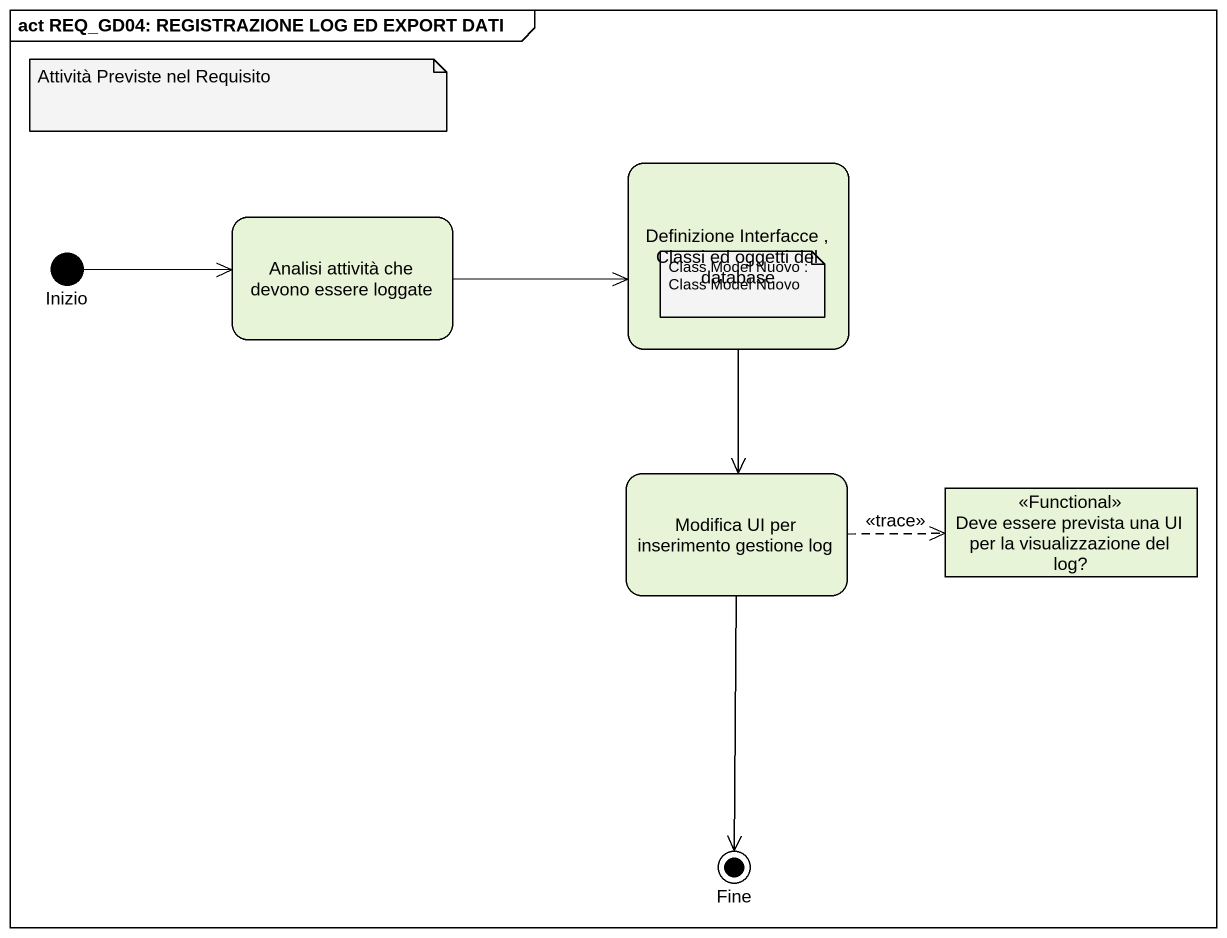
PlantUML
@startuml
mainframe act REQ_GD04: REGISTRAZIONE LOG ED EXPORT DATI
hide empty description
state "Analisi attività che devono essere loggate" as Analisi_attività_che_devono
state "Definizione Interfacce , Classi ed oggetti del database" as Definizione_Interfacce
state Inizio <<start>>
state "Modifica UI per inserimento gestione log" as Modifica_UI_per_inserimento
state "Deve essere prevista una UI per la visualizzazione del log?" as Deve_essere_prevista_una_UI <<Functional>>
state Fine <<end>>
Analisi_attività_che_devono -right-> Definizione_Interfacce
Definizione_Interfacce --> Modifica_UI_per_inserimento
Inizio -right-> Analisi_attività_che_devono
Modifica_UI_per_inserimento -right[dashed]-> Deve_essere_prevista_una_UI : <<trace>>
Modifica_UI_per_inserimento --> Fine
note as N1
  Attività Previste nel Requisito
end note
note as N2
  Class Model Nuovo : Class Model Nuovo
end note
@enduml
